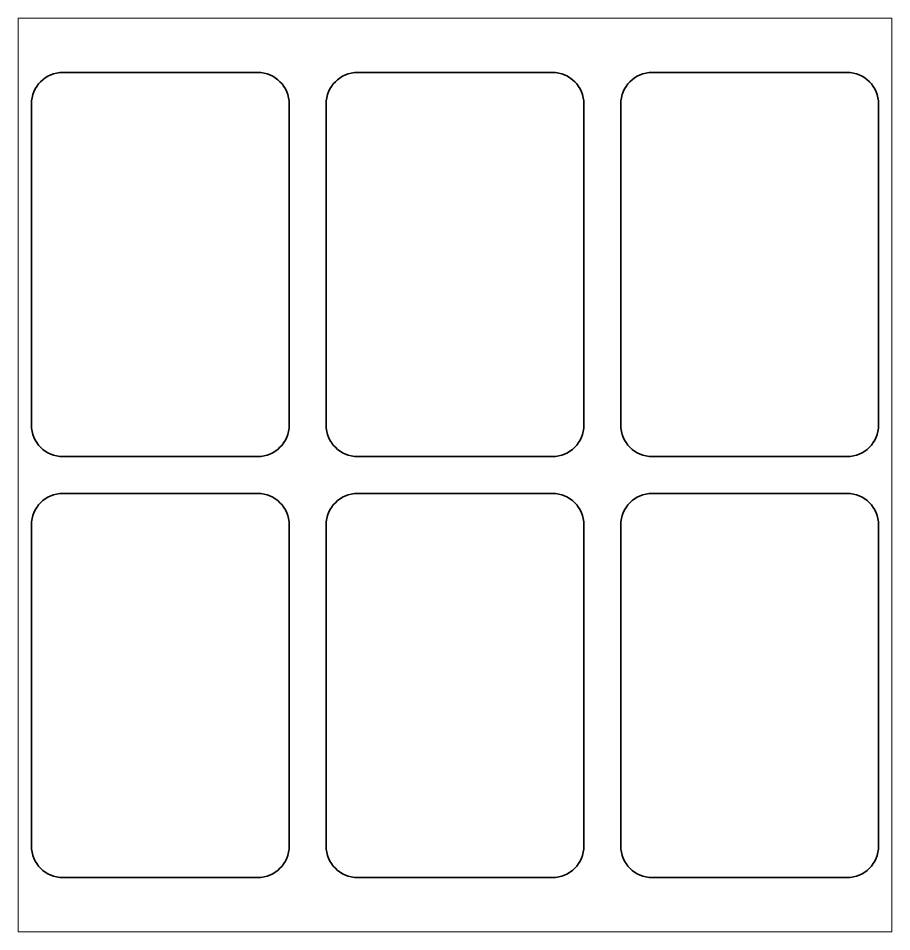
# Model space of a CAD drawing. Header units: inches. Extents: x -419 to 635, y -412 to 691.
import ezdxf

# ---------------------------------------------------------------- set-up
doc = ezdxf.new("R2010")
doc.units = ezdxf.units.IN
doc.header["$MEASUREMENT"] = 0
doc.layers.add('Layer 1', color=7, linetype='Continuous')

# ---------------------------------------------------------------- blocks, each defined once
blk = doc.blocks.new('block 3')
at = {"layer": 'Layer 1', "lineweight": 0}
blk.add_lwpolyline([(635.1, -411.6), (-419.2, -411.6), (-419.2, 691), (635.1, 691), (635.1, -411.6)], dxfattribs=at)
at = {"layer": 'Layer 1', "color": 140, "lineweight": 35, "true_color": 0x00aeef}
for points in [[(-130.2, 162), (-130.2, 162), (-365.2, 162), (-365.2, 162), (-386.3, 162), (-403.3, 179), (-403.3, 200.1), (-403.3, 200.1), (-403.3, 587.5), (-403.3, 587.5), (-403.3, 608.6), (-386.3, 625.6), (-365.2, 625.6), (-365.2, 625.6), (-130.2, 625.6), (-130.2, 625.6), (-109.2, 625.6), (-92.1, 608.6), (-92.1, 587.5), (-92.1, 587.5), (-92.1, 200.1), (-92.1, 200.1), (-92.1, 179), (-109.2, 162), (-130.2, 162)], [(225.5, 162), (225.5, 162), (-9.5, 162), (-9.5, 162), (-30.6, 162), (-47.6, 179), (-47.6, 200.1), (-47.6, 200.1), (-47.6, 587.5), (-47.6, 587.5), (-47.6, 608.6), (-30.6, 625.6), (-9.5, 625.6), (-9.5, 625.6), (225.5, 625.6), (225.5, 625.6), (246.5, 625.6), (263.6, 608.6), (263.6, 587.5), (263.6, 587.5), (263.6, 200.1), (263.6, 200.1), (263.6, 179), (246.5, 162), (225.5, 162)], [(581.2, 162), (581.2, 162), (346.2, 162), (346.2, 162), (325.1, 162), (308, 179), (308, 200.1), (308, 200.1), (308, 587.5), (308, 587.5), (308, 608.6), (325.1, 625.6), (346.2, 625.6), (346.2, 625.6), (581.2, 625.6), (581.2, 625.6), (602.2, 625.6), (619.3, 608.6), (619.3, 587.5), (619.3, 587.5), (619.3, 200.1), (619.3, 200.1), (619.3, 179), (602.2, 162), (581.2, 162)], [(-130.2, -346.2), (-130.2, -346.2), (-365.2, -346.2), (-365.2, -346.2), (-386.3, -346.2), (-403.3, -329.1), (-403.3, -308), (-403.3, -308), (-403.3, 79.4), (-403.3, 79.4), (-403.3, 100.4), (-386.3, 117.5), (-365.2, 117.5), (-365.2, 117.5), (-130.2, 117.5), (-130.2, 117.5), (-109.2, 117.5), (-92.1, 100.4), (-92.1, 79.4), (-92.1, 79.4), (-92.1, -308), (-92.1, -308), (-92.1, -329.1), (-109.2, -346.2), (-130.2, -346.2)], [(225.5, -346.2), (225.5, -346.2), (-9.5, -346.2), (-9.5, -346.2), (-30.6, -346.2), (-47.6, -329.1), (-47.6, -308), (-47.6, -308), (-47.6, 79.4), (-47.6, 79.4), (-47.6, 100.4), (-30.6, 117.5), (-9.5, 117.5), (-9.5, 117.5), (225.5, 117.5), (225.5, 117.5), (246.5, 117.5), (263.6, 100.4), (263.6, 79.4), (263.6, 79.4), (263.6, -308), (263.6, -308), (263.6, -329.1), (246.5, -346.2), (225.5, -346.2)], [(581.2, -346.2), (581.2, -346.2), (346.2, -346.2), (346.2, -346.2), (325.1, -346.2), (308, -329.1), (308, -308), (308, -308), (308, 79.4), (308, 79.4), (308, 100.4), (325.1, 117.5), (346.2, 117.5), (346.2, 117.5), (581.2, 117.5), (581.2, 117.5), (602.2, 117.5), (619.3, 100.4), (619.3, 79.4), (619.3, 79.4), (619.3, -308), (619.3, -308), (619.3, -329.1), (602.2, -346.2), (581.2, -346.2)]]:
    blk.add_open_spline(points, degree=3, knots=[0, 0, 0, 0, 1, 1, 1, 2, 2, 2, 3, 3, 3, 4, 4, 4, 5, 5, 5, 6, 6, 6, 7, 7, 7, 8, 8, 8, 8], dxfattribs=at)

msp = doc.modelspace()

# ---------------------------------------------------------------- block references
at = {"layer": 'Layer 1'}
msp.add_blockref('block 3', (0, 0), dxfattribs=at)

doc.saveas('drawing.dxf')
